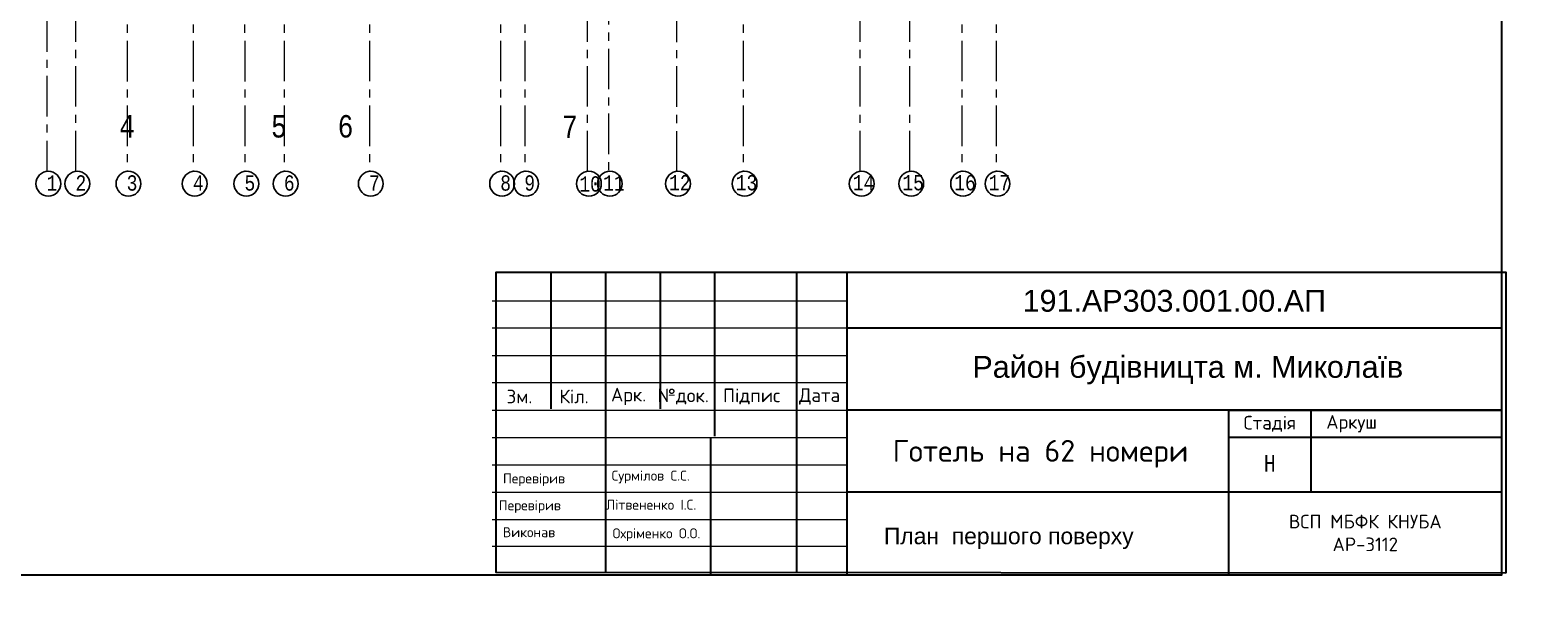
# Model space of a CAD drawing. Header units: millimetres. Extents: x -689206 to 4969298, y -1019800 to 703299.
# Drawn here: x 806179 to 888510, y -402920 to -371521 of the extents above; entities that cross this region are included whole.
import ezdxf

# ---------------------------------------------------------------- set-up
doc = ezdxf.new("R2010")
doc.units = ezdxf.units.MM
doc.linetypes.add('осеваяX2', pattern=[101.6, 63.5, -12.7, 12.7, -12.7])
doc.layers.add('внешняярамка', color=7, linetype='Continuous', lineweight=5, plot=False)
for name, color, linetype, lineweight in [('РАЗМЕРЫ', 7, 'Continuous', 9), ('стены', 7, 'Continuous', 20), ('Штамп', 7, 'Continuous', 5)]:
    doc.layers.add(name, color=color, linetype=linetype, lineweight=lineweight)
doc.layers.add('сетка', color=104, linetype='Continuous')
doc.styles.get("Standard").update_dxf_attribs({"font": 'arial.ttf'})
doc.styles.add('Аннотативный', font='isocteur.ttf', dxfattribs={"width": 0.7, "height": 250})

msp = doc.modelspace()

# ---------------------------------------------------------------- linework, layer by layer
at = {"layer": 'внешняярамка', "lineweight": 5, "ltscale": 50, "const_width": 3}
msp.add_lwpolyline([(762610, -402918.3), (888508.7, -402918.3), (888508.7, -313890), (762610, -313890), (762610, -402918.3)], dxfattribs=at)
at = {"layer": 'РАЗМЕРЫ', "linetype": 'осеваяX2', "lineweight": 5, "ltscale": 35}
for p, q in [((808700.1, -379282.6), (808700.1, -329444.9)), ((811510.8, -329444.9), (811510.8, -379282.6)), ((817902.3, -329444.9), (817982.3, -379282.6)), ((820146.3, -329441.3), (820146.3, -379282.6)), ((824820.2, -329441.3), (824820.2, -379282.6)), ((832030.2, -329441.3), (832030.2, -379282.6)), ((836800.2, -379282.6), (836800.2, -329441.3)), ((851780, -379282.6), (851780, -329441.3)), ((854502.5, -379282.6), (854502.5, -329441.3)), ((859241.7, -329441.3), (859241.7, -379282.6)), ((807110.8, -342040.3), (807110.8, -379282.6)), ((837949.9, -344105.2), (837949.9, -379282.6))]:
    msp.add_line(p, q, dxfattribs=at)
at = {"layer": 'сетка', "color": 0}
for centre in [(807187.7, -379959), (808777, -379959), (811587.7, -379959), (815227, -379959), (818059.2, -379959), (820223.2, -379959), (824897.1, -379959), (832107.1, -379959), (833427, -379959), (836877.1, -379959), (838026.8, -379959), (841767.2, -379959), (845427, -379959), (851856.9, -379959), (854579.4, -379959), (857427, -379959), (859318.5, -379959)]:
    msp.add_circle(centre, 680.7, dxfattribs=at)
at = {"layer": 'стены', "linetype": 'осеваяX2', "lineweight": 5, "ltscale": 35}
for p, q in [((815150.1, -329444.9), (815150.1, -379282.6)), ((833350.1, -329441.3), (833350.1, -379282.6)), ((845350.1, -329441.3), (845350.1, -379282.6)), ((857350.1, -329441.3), (857350.1, -379282.6)), ((841690.3, -330842.8), (841690.3, -379282.6))]:
    msp.add_line(p, q, dxfattribs=at)
at = {"layer": 'Штамп'}
for p, q in [((851045.2, -387892.2), (831564.4, -387892.2)), ((851045.2, -390889.3), (831564.4, -390889.3))]:
    msp.add_line(p, q, dxfattribs=at)
at = {"layer": 'Штамп', "lineweight": 30}
for points in [[(768605.2, -401419.5), (887009.9, -401419.5), (887009.9, -315388.8), (768605.2, -315388.8)], [(887237.2, -401343.8), (831791.7, -401303.2), (831791.7, -384819.4), (887237.3, -384819.4)]]:
    msp.add_lwpolyline(points, close=True, dxfattribs=at)
for points in [[(834788.8, -384819.4), (834788.8, -392312.1)], [(837785.8, -384819.4), (837785.8, -401307.6)], [(840782.9, -384819.4), (840782.9, -392312.1)], [(843780, -384819.4), (843780, -393810.6)], [(848275.5, -384819.4), (848275.5, -401315.3)], [(851045.2, -384895.2), (851045.2, -401393.2)], [(887009.9, -387892.2), (851045.2, -387892.2)], [(887009.9, -392387.8), (851045.2, -392387.8)], [(872024.6, -401379), (872024.6, -392387.8)], [(872024.6, -392387.8), (887009.9, -392387.8)], [(876520.2, -392387.8), (876520.2, -396883.4)], [(843552.6, -393886.4), (843547.1, -401387.8)], [(887009.9, -393886.4), (872024.6, -393886.4)], [(887009.9, -396883.4), (851045.2, -396883.4)]]:
    msp.add_lwpolyline(points, dxfattribs=at)
at = {"layer": 'Штамп'}
for points in [[(831564.4, -386393.7), (851045.2, -386393.7)], [(831564.4, -389390.8), (851045.2, -389390.8)], [(831564.4, -392387.8), (851045.2, -392387.8)], [(831564.4, -393886.4), (851045.2, -393886.4)], [(831564.4, -395384.9), (851045.2, -395384.9)], [(831564.4, -396883.4), (851045.2, -396883.4)], [(831564.4, -398381.9), (851045.2, -398381.9)], [(851045.2, -399880.5), (831564.4, -399880.5)]]:
    msp.add_lwpolyline(points, dxfattribs=at)

# ---------------------------------------------------------------- texts
at = {"layer": 'РАЗМЕРЫ', "lineweight": 5, "ltscale": 35, "width": 7009.377, "attachment_point": 1, "style": 'Аннотативный'}
for s, insert, char_height in [('1', (807088.8, -379498), 841.3), ('2', (808678.2, -379498), 841.3), ('3', (811488.8, -379498), 841.3), ('4', (815128.2, -379498), 841.3), ('5', (817960.3, -379498), 841.3), ('6', (820124.3, -379498), 841.3), ('7', (824798.2, -379498), 841.3), ('8', (832008.2, -379498), 841.3), ('9', (833328.2, -379498), 841.3), ('10', (836351.4, -379551.3), 841.28), ('11', (837661.2, -379498), 841.28), ('12', (841281.7, -379481.2), 841.28), ('13', (844941.6, -379481.2), 841.28), ('14', (851371.4, -379481.2), 841.28), ('15', (854093.9, -379481.2), 841.28), ('16', (856941.6, -379481.2), 841.28), ('17', (858833.1, -379481.2), 841.28)]:
    msp.add_mtext(s, dxfattribs=dict(at, insert=insert, char_height=char_height))
at = {"layer": 'сетка', "color": 0, "char_height": 1230.9, "width": 181.646, "attachment_point": 1, "style": 'Аннотативный'}
for s, insert in [('4', (811078.8, -376192.2)), ('5', (819418.9, -376192.2)), ('6', (823078.8, -376192.2)), ('7', (835400, -376223.6))]:
    msp.add_mtext(s, dxfattribs=dict(at, insert=insert))
at = {"layer": 'Штамп'}
for s, width, heights, insert, char_height, attachment_point in [('191.АР303.001.00.АП', 35964.662, [0], (869027.6, -386393.7), 1198.822, 5), ('Район будівницта м. Миколаїв', 36847.409, [0], (869770.4, -390192.6), 1198.822, 5), ('\\pxqc;{\\fISOCPEUR|b0|i0|c204|p34;Зм.}', 2997.055, [0], (833062.9, -391638.6), 749.264, 5), ('\\pxqc;{\\fISOCPEUR|b0|i0|c204|p34;Кіл.}', 2997.055, [0], (836060, -391638.6), 749.264, 5), ('\\pxqc;{\\fISOCPEUR|b0|i0|c204|p34;Арк.}', 2997.055, [0], (839057, -391638.6), 749.264, 5), ('\\pxqc;{\\fISOCPEUR|b0|i0|c204|p34;№док.}', 2997.055, [0], (842054.1, -391638.6), 749.264, 5), ('\\pxqc;{\\fISOCPEUR|b0|i0|c204|p34;Підпис}', 4495.583, [0], (845800.4, -391638.6), 749.264, 5), ('\\pxqc;{\\fISOCPEUR|b0|i0|c204|p34;Дата}', 2997.055, [0], (849546.7, -391638.6), 749.264, 5), ('\\pxqc;{\\fISOCPEUR|b0|i0|c204|p34;Стадія}', 4495.583, [0], (874272.4, -393137.1), 749.264, 5), ('\\pxqc;{\\fISOCPEUR|b0|i0|c204|p34;Аркуш}', 4495.583, [0], (878768, -393137.1), 749.264, 5), ('\\pxqc;{\\fISOCPEUR|b0|i0|c204|p34;Готель на 62 номери}', 20814.086, [0], (861677.3, -394784.9), 1198.822, 5), ('\\pxql;{\\fISOCPEUR|b0|i0|c204|p34;Перевірив}', 5994.11, [0], (835154.7, -396211.5), 549.404, 5), ('\\pxql;{\\fISOCPEUR|b0|i0|c204|p34;Сурмілов С.С.}', 5994.11, [0], (841123.1, -396056.8), 549.404, 5), ('\\pxql;{\\fISOCPEUR|b0|i0|c204|p34;Перевірив}', 5994.11, [0], (834922.6, -397684.2), 549.404, 5), ('\\pxql;{\\fISOCPEUR|b0|i0|c204|p34;Літвененко І.С.}', 5994.11, [0], (840813.5, -397581.1), 549.404, 5), ('\\pxqc;{\\fISOCPEUR|b0|i0|c204|p34;ВСП МБФК КНУБА^JАР-3112}', 14985.276, [0], (887009.9, -399131.2), 749.264, 6), ('\\pxql;{\\fISOCPEUR|b0|i0|c204|p34;Виконав}', 5994.11, [0], (835143, -399089.2), 549.404, 5), ('\\pxql;{\\fISOCPEUR|b0|i0|c204|p34;Охріменко О.О.}', 5994.11, [0], (841174.7, -399224.2), 549.404, 5), ('\\pxqc;План  першого поверху', 17450.903, [3556.5], (859936.9, -399432.2), 899.276, 5)]:
    msp.add_mtext_dynamic_manual_height_columns(s, width=width, gutter_width=3746.3, heights=heights, dxfattribs=dict(at, insert=insert, char_height=char_height, attachment_point=attachment_point))
at = {"layer": 'Штамп', "insert": (876520.2, -395314), "char_height": 915.67, "width": 4495.583, "attachment_point": 6, "style": 'Аннотативный'}
msp.add_mtext('\\pxqc;Н', dxfattribs=at)

doc.saveas('drawing.dxf')
